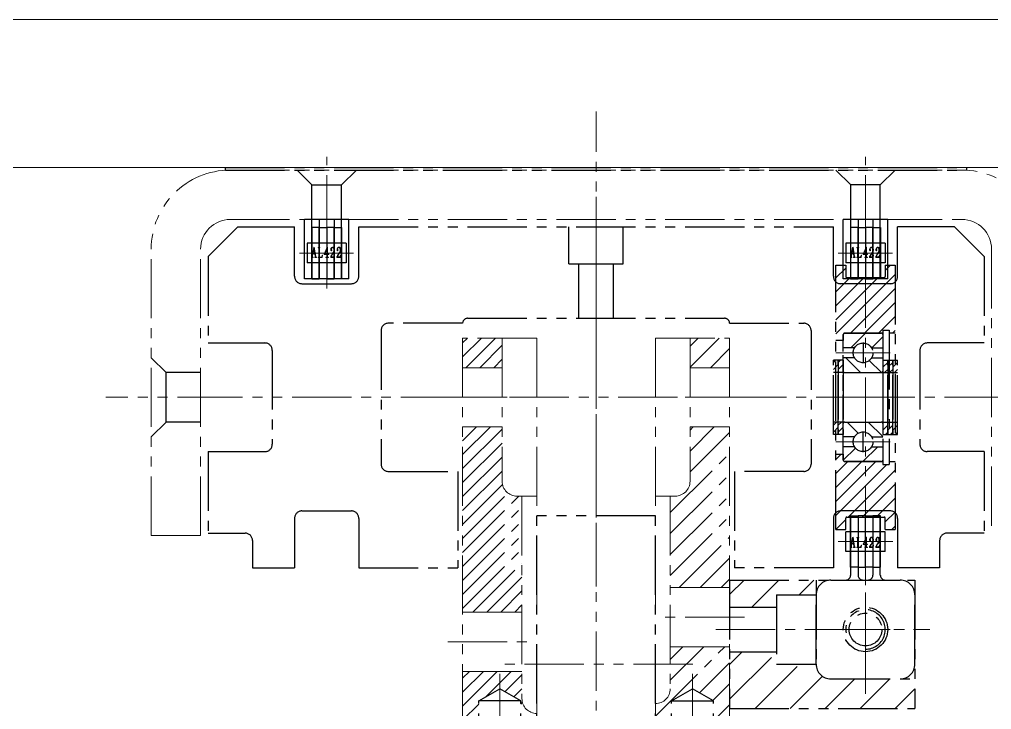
# Model space of a CAD drawing. Header units: millimetres. Extents: x -67280 to 67280, y -47520 to 47520.
# Drawn here: x 54277.3 to 54473.9, y -10693.2 to -10553.5 of the extents above; entities that cross this region are included whole.
import ezdxf

# ---------------------------------------------------------------- set-up
doc = ezdxf.new("R2010")
doc.units = ezdxf.units.MM
doc.linetypes.add('AD_LTYPE0 0.18 mm_1_1_1_1_1_1_1_1_1_1_1_1_1_1_1_1', pattern=[16, 13, -1, 1, -1])
doc.linetypes.add('双点画线', pattern=[22, 12, -2, 2, -2, 2, -2])
for name, color, linetype, lineweight in [('7', 30, '双点画线', 18), ('ACADCAXA细实线层', 3, 'Continuous', 18), ('ACAD中心线层', 1, 'AD_LTYPE0 0.18 mm_1_1_1_1_1_1_1_1_1_1_1_1_1_1_1_1', 25), ('尺寸线层', 4, 'Continuous', 18)]:
    doc.layers.add(name, color=color, linetype=linetype, lineweight=lineweight)

# ---------------------------------------------------------------- blocks, each defined once
blk = doc.blocks.new('*X1729')
at = {"layer": '7'}
for p, q in [((0, -84.82), (0, 11.39)), ((-54.5, -13.5), (-54.5, 2.17)), ((54.5, -13.5), (54.5, 2.17)), ((-74, -0.5), (74, -0.5)), ((-54.5, -24.5), (-54.5, -7.5)), ((0, -5.93), (0, -171.19)), ((54.5, -24.5), (54.5, -7.5)), ((0, -33.5), (0, -8.32)), ((-74, -10.5), (74, -10.5)), ((0, -14.5), (0, -84)), ((-90, -74.5), (-90, -16.5)), ((-80, -74.5), (-80, -16.5)), ((-49.07, -17.3), (-60.02, -17.3)), ((-49.61, -17.3), (-59.61, -17.3)), ((-57.44, -18), (-57.13, -16.14)), ((-57.28, -17.44), (-57.35, -17.89)), ((-56.92, -17.44), (-57.28, -17.44)), ((-57.09, -16.35), (-57.26, -17.36)), ((-57.26, -17.36), (-56.92, -17.36)), ((-57.13, -16.14), (-57, -16.08)), ((-57.08, -16.35), (-57.09, -16.35)), ((-56.92, -17.36), (-57.08, -16.35)), ((-57, -16.08), (-56.7, -18)), ((-56.83, -17.97), (-56.92, -17.44)), ((-56.24, -16.21), (-56.24, -16.14)), ((-56.24, -16.14), (-55.86, -16.14)), ((-56.19, -16.21), (-56.24, -16.21)), ((-56.17, -16.21), (-56.19, -16.21)), ((-56.15, -16.22), (-56.17, -16.21)), ((-56.13, -16.24), (-56.15, -16.22)), ((-56.12, -16.26), (-56.13, -16.24)), ((-56.11, -16.29), (-56.12, -16.26)), ((-56.11, -16.31), (-56.11, -16.29)), ((-56.11, -18.04), (-56.11, -16.31)), ((-55.96, -16.24), (-55.98, -16.26)), ((-55.98, -16.26), (-55.98, -16.29)), ((-55.98, -16.29), (-55.98, -16.31)), ((-55.98, -16.31), (-55.98, -18.04)), ((-55.95, -16.22), (-55.96, -16.24)), ((-55.93, -16.21), (-55.95, -16.22)), ((-55.91, -16.21), (-55.93, -16.21)), ((-55.86, -16.21), (-55.91, -16.21)), ((-55.86, -16.14), (-55.86, -16.21)), ((-54.98, -17.52), (-54.39, -16.12)), ((-54.98, -17.58), (-54.98, -17.52)), ((-54.44, -17.58), (-54.98, -17.58)), ((-54.44, -16.42), (-54.9, -17.51)), ((-54.9, -17.51), (-54.44, -17.51)), ((-54.44, -17.51), (-54.44, -16.42)), ((-54.44, -16.42), (-54.44, -16.42)), ((-54.44, -17.98), (-54.44, -17.58)), ((-54.39, -16.12), (-54.31, -16.12)), ((-54.31, -16.12), (-54.31, -17.51)), ((-54.31, -17.51), (-54.09, -17.51)), ((-54.09, -17.58), (-54.31, -17.58)), ((-54.31, -17.58), (-54.31, -17.98)), ((-54.09, -17.51), (-54.09, -17.58)), ((-53.66, -16.51), (-53.63, -16.38)), ((-53.66, -16.64), (-53.66, -16.51)), ((-53.66, -16.68), (-53.66, -16.64)), ((-53.65, -16.73), (-53.66, -16.68)), ((-53.63, -16.78), (-53.65, -16.73)), ((-53.63, -16.38), (-53.54, -16.25)), ((-53.61, -16.81), (-53.63, -16.78)), ((-53.58, -16.82), (-53.61, -16.81)), ((-53.56, -16.82), (-53.58, -16.82)), ((-53.54, -16.82), (-53.56, -16.82)), ((-53.55, -17.77), (-53.46, -17.62)), ((-53.54, -16.25), (-53.43, -16.15)), ((-53.52, -16.34), (-53.54, -16.41)), ((-53.54, -16.41), (-53.54, -16.47)), ((-53.54, -16.47), (-53.54, -16.51)), ((-53.54, -16.51), (-53.53, -16.55)), ((-53.52, -16.81), (-53.54, -16.82)), ((-53.53, -16.55), (-53.51, -16.6)), ((-53.47, -16.27), (-53.52, -16.34)), ((-53.5, -16.79), (-53.52, -16.81)), ((-53.51, -16.6), (-53.49, -16.64)), ((-53.49, -16.76), (-53.5, -16.79)), ((-53.49, -16.64), (-53.48, -16.67)), ((-53.48, -16.73), (-53.49, -16.76)), ((-53.48, -16.67), (-53.48, -16.69)), ((-53.48, -16.69), (-53.48, -16.73)), ((-53.41, -16.21), (-53.47, -16.27)), ((-53.46, -17.62), (-53.38, -17.49)), ((-53.32, -17.54), (-53.45, -17.74)), ((-53.43, -16.15), (-53.35, -16.12)), ((-53.35, -16.19), (-53.41, -16.21)), ((-53.38, -17.49), (-53.3, -17.37)), ((-53.35, -16.12), (-53.28, -16.12)), ((-53.3, -16.19), (-53.35, -16.19)), ((-53.2, -17.36), (-53.32, -17.54)), ((-53.24, -16.19), (-53.3, -16.19)), ((-53.3, -17.37), (-53.24, -17.27)), ((-53.28, -16.12), (-53.18, -16.12)), ((-53.18, -16.22), (-53.24, -16.19)), ((-53.24, -17.27), (-53.17, -17.15)), ((-53.09, -17.19), (-53.2, -17.36)), ((-53.18, -16.12), (-53.09, -16.15)), ((-53.11, -16.3), (-53.18, -16.22)), ((-53.17, -17.15), (-53.11, -16.98)), ((-53.06, -16.42), (-53.11, -16.3)), ((-53.11, -16.98), (-53.06, -16.83)), ((-53.09, -16.15), (-52.99, -16.26)), ((-53.04, -17.13), (-53.09, -17.19)), ((-53.05, -16.53), (-53.06, -16.42)), ((-53.06, -16.83), (-53.05, -16.72)), ((-53.05, -16.64), (-53.05, -16.53)), ((-53.05, -16.72), (-53.05, -16.64)), ((-52.99, -17.04), (-53.04, -17.13)), ((-52.99, -16.26), (-52.92, -16.4)), ((-52.95, -16.91), (-52.99, -17.04)), ((-52.91, -16.79), (-52.95, -16.91)), ((-52.94, -17.77), (-52.93, -17.69)), ((-52.93, -17.69), (-52.89, -17.69)), ((-52.89, -17.69), (-52.93, -18.21)), ((-52.92, -16.4), (-52.9, -16.52)), ((-52.9, -16.7), (-52.91, -16.79)), ((-52.9, -16.52), (-52.9, -16.62)), ((-52.9, -16.62), (-52.9, -16.7)), ((-52.4, -16.51), (-52.37, -16.38)), ((-52.4, -16.64), (-52.4, -16.51)), ((-52.4, -16.68), (-52.4, -16.64)), ((-52.39, -16.73), (-52.4, -16.68)), ((-52.37, -16.78), (-52.39, -16.73)), ((-52.37, -16.38), (-52.28, -16.25)), ((-52.35, -16.81), (-52.37, -16.78)), ((-52.32, -16.82), (-52.35, -16.81)), ((-52.3, -16.82), (-52.32, -16.82)), ((-52.28, -16.82), (-52.3, -16.82)), ((-52.29, -17.77), (-52.2, -17.62)), ((-52.28, -16.25), (-52.17, -16.15)), ((-52.26, -16.34), (-52.28, -16.41)), ((-52.28, -16.41), (-52.28, -16.47)), ((-52.28, -16.47), (-52.28, -16.51)), ((-52.28, -16.51), (-52.27, -16.55)), ((-52.26, -16.81), (-52.28, -16.82)), ((-52.27, -16.55), (-52.25, -16.6)), ((-52.21, -16.27), (-52.26, -16.34)), ((-52.24, -16.79), (-52.26, -16.81)), ((-52.25, -16.6), (-52.23, -16.64)), ((-52.23, -16.76), (-52.24, -16.79)), ((-52.23, -16.64), (-52.22, -16.67)), ((-52.22, -16.73), (-52.23, -16.76)), ((-52.22, -16.67), (-52.22, -16.69)), ((-52.22, -16.69), (-52.22, -16.73)), ((-52.15, -16.21), (-52.21, -16.27)), ((-52.2, -17.62), (-52.12, -17.49)), ((-52.06, -17.54), (-52.19, -17.74)), ((-52.17, -16.15), (-52.09, -16.12)), ((-52.09, -16.19), (-52.15, -16.21)), ((-52.12, -17.49), (-52.05, -17.37)), ((-52.09, -16.12), (-52.02, -16.12)), ((-52.05, -16.19), (-52.09, -16.19)), ((-51.94, -17.36), (-52.06, -17.54)), ((-51.98, -16.19), (-52.05, -16.19)), ((-52.05, -17.37), (-51.98, -17.27)), ((-52.02, -16.12), (-51.92, -16.12)), ((-51.92, -16.22), (-51.98, -16.19)), ((-51.98, -17.27), (-51.91, -17.15)), ((-51.83, -17.19), (-51.94, -17.36)), ((-51.92, -16.12), (-51.83, -16.15)), ((-51.85, -16.3), (-51.92, -16.22)), ((-51.91, -17.15), (-51.85, -16.98)), ((-51.8, -16.42), (-51.85, -16.3)), ((-51.85, -16.98), (-51.8, -16.83)), ((-51.83, -16.15), (-51.73, -16.26)), ((-51.78, -17.13), (-51.83, -17.19)), ((-51.79, -16.53), (-51.8, -16.42)), ((-51.8, -16.83), (-51.79, -16.72)), ((-51.79, -16.64), (-51.79, -16.53)), ((-51.79, -16.72), (-51.79, -16.64)), ((-51.73, -17.04), (-51.78, -17.13)), ((-51.73, -16.26), (-51.67, -16.4)), ((-51.69, -16.91), (-51.73, -17.04)), ((-51.65, -16.79), (-51.69, -16.91)), ((-51.68, -17.77), (-51.67, -17.69)), ((-51.67, -16.4), (-51.64, -16.52)), ((-51.67, -17.69), (-51.63, -17.69)), ((-51.63, -17.69), (-51.67, -18.21)), ((-51.64, -16.7), (-51.65, -16.79)), ((-51.64, -16.52), (-51.64, -16.62)), ((-51.64, -16.62), (-51.64, -16.7)), ((59.93, -17.3), (48.98, -17.3)), ((59.39, -17.3), (49.39, -17.3)), ((51.56, -18), (51.87, -16.14)), ((51.72, -17.44), (51.65, -17.89)), ((52.08, -17.44), (51.72, -17.44)), ((51.91, -16.35), (51.74, -17.36)), ((51.74, -17.36), (52.08, -17.36)), ((51.87, -16.14), (52, -16.08)), ((51.92, -16.35), (51.91, -16.35)), ((52.08, -17.36), (51.92, -16.35)), ((52, -16.08), (52.3, -18)), ((52.17, -17.97), (52.08, -17.44)), ((52.76, -16.21), (52.76, -16.14)), ((52.76, -16.14), (53.14, -16.14)), ((52.81, -16.21), (52.76, -16.21)), ((52.83, -16.21), (52.81, -16.21)), ((52.85, -16.22), (52.83, -16.21)), ((52.87, -16.24), (52.85, -16.22)), ((52.88, -16.26), (52.87, -16.24)), ((52.89, -16.29), (52.88, -16.26)), ((52.89, -16.31), (52.89, -16.29)), ((52.89, -18.04), (52.89, -16.31)), ((53.04, -16.24), (53.02, -16.26)), ((53.02, -16.26), (53.02, -16.29)), ((53.02, -16.29), (53.02, -16.31)), ((53.02, -16.31), (53.02, -18.04)), ((53.05, -16.22), (53.04, -16.24)), ((53.07, -16.21), (53.05, -16.22)), ((53.09, -16.21), (53.07, -16.21)), ((53.14, -16.21), (53.09, -16.21)), ((53.14, -16.14), (53.14, -16.21)), ((54.02, -17.52), (54.61, -16.12)), ((54.02, -17.58), (54.02, -17.52)), ((54.56, -17.58), (54.02, -17.58)), ((54.56, -16.42), (54.1, -17.51)), ((54.1, -17.51), (54.56, -17.51)), ((54.5, -76.46), (54.5, -16.42)), ((54.56, -17.51), (54.56, -16.42)), ((54.56, -16.42), (54.56, -16.42)), ((54.56, -17.98), (54.56, -17.58)), ((54.61, -16.12), (54.69, -16.12)), ((54.69, -16.12), (54.69, -17.51)), ((54.69, -17.51), (54.91, -17.51)), ((54.91, -17.58), (54.69, -17.58)), ((54.69, -17.58), (54.69, -17.98)), ((54.91, -17.51), (54.91, -17.58)), ((55.34, -16.51), (55.37, -16.38)), ((55.34, -16.64), (55.34, -16.51)), ((55.34, -16.68), (55.34, -16.64)), ((55.35, -16.73), (55.34, -16.68)), ((55.37, -16.78), (55.35, -16.73)), ((55.37, -16.38), (55.46, -16.25)), ((55.39, -16.81), (55.37, -16.78)), ((55.42, -16.82), (55.39, -16.81)), ((55.44, -16.82), (55.42, -16.82)), ((55.46, -16.82), (55.44, -16.82)), ((55.45, -17.77), (55.54, -17.62)), ((55.46, -16.25), (55.57, -16.15)), ((55.48, -16.34), (55.46, -16.41)), ((55.46, -16.41), (55.46, -16.47)), ((55.46, -16.47), (55.46, -16.51)), ((55.46, -16.51), (55.47, -16.55)), ((55.48, -16.81), (55.46, -16.82)), ((55.47, -16.55), (55.49, -16.6)), ((55.53, -16.27), (55.48, -16.34)), ((55.5, -16.79), (55.48, -16.81)), ((55.49, -16.6), (55.51, -16.64)), ((55.51, -16.76), (55.5, -16.79)), ((55.51, -16.64), (55.52, -16.67)), ((55.52, -16.73), (55.51, -16.76)), ((55.52, -16.67), (55.52, -16.69)), ((55.52, -16.69), (55.52, -16.73)), ((55.59, -16.21), (55.53, -16.27)), ((55.54, -17.62), (55.62, -17.49)), ((55.68, -17.54), (55.55, -17.74)), ((55.57, -16.15), (55.65, -16.12)), ((55.65, -16.19), (55.59, -16.21)), ((55.62, -17.49), (55.7, -17.37)), ((55.65, -16.12), (55.72, -16.12)), ((55.7, -16.19), (55.65, -16.19)), ((55.8, -17.36), (55.68, -17.54)), ((55.76, -16.19), (55.7, -16.19)), ((55.7, -17.37), (55.76, -17.27)), ((55.72, -16.12), (55.82, -16.12)), ((55.82, -16.22), (55.76, -16.19)), ((55.76, -17.27), (55.83, -17.15)), ((55.91, -17.19), (55.8, -17.36)), ((55.82, -16.12), (55.91, -16.15)), ((55.89, -16.3), (55.82, -16.22)), ((55.83, -17.15), (55.89, -16.98)), ((55.94, -16.42), (55.89, -16.3)), ((55.89, -16.98), (55.94, -16.83)), ((55.91, -16.15), (56.01, -16.26)), ((55.96, -17.13), (55.91, -17.19)), ((55.95, -16.53), (55.94, -16.42)), ((55.94, -16.83), (55.95, -16.72)), ((55.95, -16.64), (55.95, -16.53)), ((55.95, -16.72), (55.95, -16.64)), ((56.01, -17.04), (55.96, -17.13)), ((56.01, -16.26), (56.08, -16.4)), ((56.05, -16.91), (56.01, -17.04)), ((56.09, -16.79), (56.05, -16.91)), ((56.06, -17.77), (56.07, -17.69)), ((56.07, -17.69), (56.11, -17.69)), ((56.11, -17.69), (56.07, -18.21)), ((56.08, -16.4), (56.1, -16.52)), ((56.1, -16.7), (56.09, -16.79)), ((56.1, -16.52), (56.1, -16.62)), ((56.1, -16.62), (56.1, -16.7)), ((56.6, -16.51), (56.63, -16.38)), ((56.6, -16.64), (56.6, -16.51)), ((56.6, -16.68), (56.6, -16.64)), ((56.61, -16.73), (56.6, -16.68)), ((56.63, -16.78), (56.61, -16.73)), ((56.63, -16.38), (56.72, -16.25)), ((56.65, -16.81), (56.63, -16.78)), ((56.68, -16.82), (56.65, -16.81)), ((56.7, -16.82), (56.68, -16.82)), ((56.72, -16.82), (56.7, -16.82)), ((56.71, -17.77), (56.8, -17.62)), ((56.72, -16.25), (56.83, -16.15)), ((56.74, -16.34), (56.72, -16.41)), ((56.72, -16.41), (56.72, -16.47)), ((56.72, -16.47), (56.72, -16.51)), ((56.72, -16.51), (56.73, -16.55)), ((56.74, -16.81), (56.72, -16.82)), ((56.73, -16.55), (56.75, -16.6)), ((56.79, -16.27), (56.74, -16.34)), ((56.76, -16.79), (56.74, -16.81)), ((56.75, -16.6), (56.77, -16.64)), ((56.77, -16.76), (56.76, -16.79)), ((56.77, -16.64), (56.78, -16.67)), ((56.78, -16.73), (56.77, -16.76)), ((56.78, -16.67), (56.78, -16.69)), ((56.78, -16.69), (56.78, -16.73)), ((56.85, -16.21), (56.79, -16.27)), ((56.8, -17.62), (56.88, -17.49)), ((56.94, -17.54), (56.81, -17.74)), ((56.83, -16.15), (56.91, -16.12)), ((56.91, -16.19), (56.85, -16.21)), ((56.88, -17.49), (56.95, -17.37)), ((56.91, -16.12), (56.98, -16.12)), ((56.95, -16.19), (56.91, -16.19)), ((57.06, -17.36), (56.94, -17.54)), ((57.02, -16.19), (56.95, -16.19)), ((56.95, -17.37), (57.02, -17.27)), ((56.98, -16.12), (57.08, -16.12)), ((57.08, -16.22), (57.02, -16.19)), ((57.02, -17.27), (57.09, -17.15)), ((57.17, -17.19), (57.06, -17.36)), ((57.08, -16.12), (57.17, -16.15)), ((57.15, -16.3), (57.08, -16.22)), ((57.09, -17.15), (57.15, -16.98)), ((57.2, -16.42), (57.15, -16.3)), ((57.15, -16.98), (57.2, -16.83)), ((57.17, -16.15), (57.27, -16.26)), ((57.22, -17.13), (57.17, -17.19)), ((57.21, -16.53), (57.2, -16.42)), ((57.2, -16.83), (57.21, -16.72)), ((57.21, -16.64), (57.21, -16.53)), ((57.21, -16.72), (57.21, -16.64)), ((57.27, -17.04), (57.22, -17.13)), ((57.27, -16.26), (57.33, -16.4)), ((57.31, -16.91), (57.27, -17.04)), ((57.35, -16.79), (57.31, -16.91)), ((57.32, -17.77), (57.33, -17.69)), ((57.33, -16.4), (57.36, -16.52)), ((57.33, -17.69), (57.37, -17.69)), ((57.37, -17.69), (57.33, -18.21)), ((57.36, -16.7), (57.35, -16.79)), ((57.36, -16.52), (57.36, -16.62)), ((57.36, -16.62), (57.36, -16.7)), ((80, -16.5), (80, -74.5)), ((-57.55, -18.21), (-57.55, -18.14)), ((-57.55, -18.14), (-57.53, -18.14)), ((-57.26, -18.21), (-57.55, -18.21)), ((-57.53, -18.14), (-57.51, -18.14)), ((-57.51, -18.14), (-57.49, -18.13)), ((-57.49, -18.13), (-57.47, -18.11)), ((-57.47, -18.11), (-57.45, -18.07)), ((-57.45, -18.07), (-57.44, -18.04)), ((-57.44, -18.04), (-57.44, -18)), ((-57.35, -17.89), (-57.36, -17.95)), ((-57.36, -17.95), (-57.36, -18.01)), ((-57.36, -18.01), (-57.35, -18.07)), ((-57.35, -18.07), (-57.33, -18.12)), ((-57.33, -18.12), (-57.31, -18.14)), ((-57.31, -18.14), (-57.28, -18.14)), ((-57.28, -18.14), (-57.26, -18.14)), ((-57.26, -18.14), (-57.26, -18.21)), ((-56.92, -18.21), (-56.92, -18.14)), ((-56.92, -18.14), (-56.89, -18.14)), ((-56.57, -18.21), (-56.92, -18.21)), ((-56.89, -18.14), (-56.87, -18.14)), ((-56.87, -18.14), (-56.85, -18.13)), ((-56.85, -18.13), (-56.83, -18.09)), ((-56.83, -18.01), (-56.83, -17.97)), ((-56.82, -18.05), (-56.83, -18.01)), ((-56.83, -18.09), (-56.82, -18.05)), ((-56.7, -18), (-56.69, -18.04)), ((-56.69, -18.04), (-56.68, -18.08)), ((-56.68, -18.08), (-56.65, -18.11)), ((-56.65, -18.11), (-56.63, -18.13)), ((-56.63, -18.13), (-56.61, -18.14)), ((-56.61, -18.14), (-56.6, -18.14)), ((-56.6, -18.14), (-56.57, -18.14)), ((-56.57, -18.14), (-56.57, -18.21)), ((-56.24, -18.21), (-56.24, -18.14)), ((-56.24, -18.14), (-56.19, -18.14)), ((-55.41, -18.21), (-56.24, -18.21)), ((-56.19, -18.14), (-56.17, -18.14)), ((-56.17, -18.14), (-56.15, -18.13)), ((-56.15, -18.13), (-56.13, -18.11)), ((-56.13, -18.11), (-56.12, -18.09)), ((-56.12, -18.09), (-56.11, -18.06)), ((-56.11, -18.06), (-56.11, -18.04)), ((-55.98, -18.04), (-55.98, -18.06)), ((-55.98, -18.06), (-55.98, -18.09)), ((-55.98, -18.09), (-55.96, -18.11)), ((-55.96, -18.11), (-55.95, -18.13)), ((-55.95, -18.13), (-55.93, -18.14)), ((-55.93, -18.14), (-55.91, -18.14)), ((-55.91, -18.14), (-55.69, -18.14)), ((-55.69, -18.14), (-55.64, -18.14)), ((-55.64, -18.14), (-55.58, -18.11)), ((-55.58, -18.11), (-55.5, -18.03)), ((-55.5, -18.03), (-55.44, -17.93)), ((-55.44, -17.93), (-55.4, -17.82)), ((-55.34, -17.74), (-55.41, -18.21)), ((-55.4, -17.82), (-55.38, -17.71)), ((-55.38, -17.71), (-55.34, -17.74)), ((-54.64, -18.21), (-54.64, -18.14)), ((-54.64, -18.14), (-54.56, -18.14)), ((-54.11, -18.21), (-54.64, -18.21)), ((-54.56, -18.14), (-54.52, -18.14)), ((-54.52, -18.14), (-54.49, -18.13)), ((-54.49, -18.13), (-54.46, -18.1)), ((-54.46, -18.1), (-54.44, -18.06)), ((-54.44, -18.02), (-54.44, -17.98)), ((-54.44, -18.06), (-54.44, -18.02)), ((-54.31, -17.98), (-54.31, -18.02)), ((-54.31, -18.02), (-54.3, -18.06)), ((-54.3, -18.06), (-54.27, -18.1)), ((-54.27, -18.1), (-54.24, -18.13)), ((-54.24, -18.13), (-54.21, -18.14)), ((-54.21, -18.14), (-54.18, -18.14)), ((-54.18, -18.14), (-54.11, -18.14)), ((-54.11, -18.14), (-54.11, -18.21)), ((-53.68, -18.05), (-53.66, -18)), ((-53.68, -18.21), (-53.68, -18.05)), ((-52.93, -18.21), (-53.68, -18.21)), ((-53.66, -18), (-53.63, -17.91)), ((-53.63, -17.91), (-53.55, -17.77)), ((-53.58, -17.99), (-53.6, -18.03)), ((-53.6, -18.03), (-53.12, -18.03)), ((-53.54, -17.91), (-53.58, -17.99)), ((-53.45, -17.74), (-53.54, -17.91)), ((-53.12, -18.03), (-53.08, -18.03)), ((-53.08, -18.03), (-53.04, -18.01)), ((-53.04, -18.01), (-53, -17.94)), ((-53, -17.94), (-52.96, -17.86)), ((-52.96, -17.86), (-52.94, -17.77)), ((-52.43, -18.05), (-52.4, -18)), ((-52.43, -18.21), (-52.43, -18.05)), ((-51.67, -18.21), (-52.43, -18.21)), ((-52.4, -18), (-52.37, -17.91)), ((-52.37, -17.91), (-52.29, -17.77)), ((-52.32, -17.99), (-52.34, -18.03)), ((-52.34, -18.03), (-51.86, -18.03)), ((-52.28, -17.91), (-52.32, -17.99)), ((-52.19, -17.74), (-52.28, -17.91)), ((-51.86, -18.03), (-51.82, -18.03)), ((-51.82, -18.03), (-51.78, -18.01)), ((-51.78, -18.01), (-51.74, -17.94)), ((-51.74, -17.94), (-51.7, -17.86)), ((-51.7, -17.86), (-51.68, -17.77)), ((51.45, -18.21), (51.45, -18.14)), ((51.45, -18.14), (51.47, -18.14)), ((51.74, -18.21), (51.45, -18.21)), ((51.47, -18.14), (51.49, -18.14)), ((51.49, -18.14), (51.51, -18.13)), ((51.51, -18.13), (51.53, -18.11)), ((51.53, -18.11), (51.55, -18.07)), ((51.55, -18.07), (51.56, -18.04)), ((51.56, -18.04), (51.56, -18)), ((51.65, -17.89), (51.64, -17.95)), ((51.64, -17.95), (51.64, -18.01)), ((51.64, -18.01), (51.65, -18.07)), ((51.65, -18.07), (51.67, -18.12)), ((51.67, -18.12), (51.69, -18.14)), ((51.69, -18.14), (51.72, -18.14)), ((51.72, -18.14), (51.74, -18.14)), ((51.74, -18.14), (51.74, -18.21)), ((52.08, -18.21), (52.08, -18.14)), ((52.08, -18.14), (52.11, -18.14)), ((52.43, -18.21), (52.08, -18.21)), ((52.11, -18.14), (52.13, -18.14)), ((52.13, -18.14), (52.15, -18.13)), ((52.15, -18.13), (52.17, -18.09)), ((52.17, -18.01), (52.17, -17.97)), ((52.18, -18.05), (52.17, -18.01)), ((52.17, -18.09), (52.18, -18.05)), ((52.3, -18), (52.31, -18.04)), ((52.31, -18.04), (52.32, -18.08)), ((52.32, -18.08), (52.35, -18.11)), ((52.35, -18.11), (52.37, -18.13)), ((52.37, -18.13), (52.39, -18.14)), ((52.39, -18.14), (52.4, -18.14)), ((52.4, -18.14), (52.43, -18.14)), ((52.43, -18.14), (52.43, -18.21)), ((52.76, -18.21), (52.76, -18.14)), ((52.76, -18.14), (52.81, -18.14)), ((53.59, -18.21), (52.76, -18.21)), ((52.81, -18.14), (52.83, -18.14)), ((52.83, -18.14), (52.85, -18.13)), ((52.85, -18.13), (52.87, -18.11)), ((52.87, -18.11), (52.88, -18.09)), ((52.88, -18.09), (52.89, -18.06)), ((52.89, -18.06), (52.89, -18.04)), ((53.02, -18.04), (53.02, -18.06)), ((53.02, -18.06), (53.02, -18.09)), ((53.02, -18.09), (53.04, -18.11)), ((53.04, -18.11), (53.05, -18.13)), ((53.05, -18.13), (53.07, -18.14)), ((53.07, -18.14), (53.09, -18.14)), ((53.09, -18.14), (53.31, -18.14)), ((53.31, -18.14), (53.36, -18.14)), ((53.36, -18.14), (53.42, -18.11)), ((53.42, -18.11), (53.5, -18.03)), ((53.5, -18.03), (53.56, -17.93)), ((53.56, -17.93), (53.6, -17.82)), ((53.66, -17.74), (53.59, -18.21)), ((53.6, -17.82), (53.62, -17.71)), ((53.62, -17.71), (53.66, -17.74)), ((54.36, -18.21), (54.36, -18.14)), ((54.36, -18.14), (54.44, -18.14)), ((54.89, -18.21), (54.36, -18.21)), ((54.44, -18.14), (54.48, -18.14)), ((54.48, -18.14), (54.51, -18.13)), ((54.51, -18.13), (54.54, -18.1)), ((54.54, -18.1), (54.56, -18.06)), ((54.56, -18.02), (54.56, -17.98)), ((54.56, -18.06), (54.56, -18.02)), ((54.69, -17.98), (54.69, -18.02)), ((54.69, -18.02), (54.7, -18.06)), ((54.7, -18.06), (54.73, -18.1)), ((54.73, -18.1), (54.76, -18.13)), ((54.76, -18.13), (54.79, -18.14)), ((54.79, -18.14), (54.82, -18.14)), ((54.82, -18.14), (54.89, -18.14)), ((54.89, -18.14), (54.89, -18.21)), ((55.32, -18.05), (55.34, -18)), ((55.32, -18.21), (55.32, -18.05)), ((56.07, -18.21), (55.32, -18.21)), ((55.34, -18), (55.37, -17.91)), ((55.37, -17.91), (55.45, -17.77)), ((55.42, -17.99), (55.4, -18.03)), ((55.4, -18.03), (55.88, -18.03)), ((55.46, -17.91), (55.42, -17.99)), ((55.55, -17.74), (55.46, -17.91)), ((55.88, -18.03), (55.92, -18.03)), ((55.92, -18.03), (55.96, -18.01)), ((55.96, -18.01), (56, -17.94)), ((56, -17.94), (56.04, -17.86)), ((56.04, -17.86), (56.06, -17.77)), ((56.57, -18.05), (56.6, -18)), ((56.57, -18.21), (56.57, -18.05)), ((57.33, -18.21), (56.57, -18.21)), ((56.6, -18), (56.63, -17.91)), ((56.63, -17.91), (56.71, -17.77)), ((56.68, -17.99), (56.66, -18.03)), ((56.66, -18.03), (57.14, -18.03)), ((56.72, -17.91), (56.68, -17.99)), ((56.81, -17.74), (56.72, -17.91)), ((57.14, -18.03), (57.18, -18.03)), ((57.18, -18.03), (57.22, -18.01)), ((57.22, -18.01), (57.26, -17.94)), ((57.26, -17.94), (57.3, -17.86)), ((57.3, -17.86), (57.32, -17.77)), ((48.5, -22.34), (50.5, -20.34)), ((58.5, -20.83), (59.58, -19.75)), ((48.5, -28), (54.25, -22.25)), ((48.5, -25.17), (51.42, -22.25)), ((54.5, -27.66), (60.5, -21.66)), ((54.5, -24.83), (57.08, -22.25)), ((48.5, -30.83), (54.5, -24.83)), ((54.5, -30.49), (60.5, -24.49)), ((54.5, -33.31), (60.5, -27.31)), ((48.5, -33.66), (54.5, -27.66)), ((51.49, -33.5), (54.5, -30.49)), ((57.14, -33.5), (60.5, -30.14)), ((54.31, -33.5), (54.5, -33.31)), ((59.97, -33.5), (60.5, -32.97)), ((-27, -34.5), (-27, -130.5)), ((-12, -34.5), (-27, -34.5)), ((-27, -38.31), (-23.19, -34.5)), ((-27, -35.49), (-26.01, -34.5)), ((-26.36, -40.5), (-20.36, -34.5)), ((-19, -34.5), (-19, -63.5)), ((-12, -34.5), (-12, -130.5)), ((12, -34.5), (12, -130.5)), ((12, -34.5), (27, -34.5)), ((19, -34.5), (19, -63.5)), ((19, -40.4), (24.9, -34.5)), ((19, -36.15), (20.65, -34.5)), ((27, -34.5), (27, -130.5)), ((49.99, -35), (50, -34.99)), ((50, -33.77), (50.27, -33.5)), ((51.51, -36.5), (54.51, -33.5)), ((55.76, -36.5), (58, -34.26)), ((-23.53, -40.5), (-19, -35.97)), ((23.14, -40.5), (27, -36.64)), ((-20.7, -40.5), (-19, -38.8)), ((48, -39.43), (48.43, -39)), ((48.5, -37.5), (59.5, -37.5)), ((49, -39.43), (49.43, -39)), ((53.49, -41.5), (50.49, -38.5)), ((57.73, -41.5), (55.27, -39.04)), ((58, -39.01), (58.01, -39)), ((59, -39.01), (59.01, -39)), ((60, -39.01), (60.01, -39)), ((-27, -40.5), (-19, -40.5)), ((27, -40.5), (19, -40.5)), ((48, -40.84), (49, -39.84)), ((48.76, -41.5), (49, -41.26)), ((49, -40.84), (50, -39.84)), ((49.76, -41.5), (50, -41.26)), ((58, -40.43), (59, -39.43)), ((58.34, -41.5), (59, -40.84)), ((59, -40.43), (60, -39.43)), ((59.34, -41.5), (60, -40.84)), ((60, -40.43), (61, -39.43)), ((60.34, -41.5), (61, -40.84)), ((-72.7, -46.5), (-99.18, -46.5)), ((-83.5, -46.5), (81.5, -46.5)), ((-30, -46.5), (-16, -46.5)), ((30, -46.5), (16, -46.5)), ((50.17, -46.5), (46.48, -46.5)), ((59.5, -46.5), (47, -46.5)), ((51.17, -46.5), (47.48, -46.5)), ((48.5, -46.5), (59.5, -46.5)), ((56.83, -46.5), (60.52, -46.5)), ((57.83, -46.5), (61.52, -46.5)), ((58.83, -46.5), (62.52, -46.5)), ((72.7, -46.5), (99.18, -46.5)), ((-27, -52.5), (-19, -52.5)), ((-27, -58.11), (-21.39, -52.5)), ((-27, -55.28), (-24.22, -52.5)), ((-27, -60.94), (-19, -52.94)), ((27, -52.5), (19, -52.5)), ((19, -57.37), (23.87, -52.5)), ((19, -53.12), (19.62, -52.5)), ((48, -52.16), (48.66, -51.5)), ((48, -53.57), (49, -52.57)), ((49, -52.16), (49.66, -51.5)), ((49, -53.57), (50, -52.57)), ((53.02, -53.76), (50.76, -51.5)), ((58, -54.46), (55.04, -51.5)), ((58, -51.74), (58.24, -51.5)), ((58, -53.16), (59, -52.16)), ((59, -51.74), (59.24, -51.5)), ((59, -53.16), (60, -52.16)), ((60, -51.74), (60.24, -51.5)), ((60, -53.16), (61, -52.16)), ((19, -61.61), (27, -53.61)), ((48.99, -54), (49, -53.99)), ((49.99, -54), (50, -53.99)), ((58.57, -54), (59, -53.57)), ((59.57, -54), (60, -53.57)), ((60.57, -54), (61, -53.57)), ((-27, -63.77), (-19, -55.77)), ((48.5, -55.5), (59.5, -55.5)), ((50, -59.23), (52.46, -56.77)), ((53.97, -59.5), (56.97, -56.5)), ((-27, -66.6), (-19, -58.6)), ((15, -69.85), (27, -57.85)), ((48.5, -59.11), (49.61, -58)), ((48.5, -61.94), (50.94, -59.5)), ((48.5, -64.77), (53.77, -59.5)), ((54.5, -61.6), (56.6, -59.5)), ((54.5, -64.43), (58.83, -60.1)), ((59.3, -59.63), (59.43, -59.5)), ((-27, -69.43), (-19, -61.43)), ((15, -74.1), (27, -62.1)), ((48.5, -67.6), (54.5, -61.6)), ((54.5, -67.26), (60.5, -61.26)), ((-27, -72.25), (-18.92, -64.18)), ((48.5, -70.43), (54.5, -64.43)), ((54.5, -70.08), (60.5, -64.08)), ((-27, -75.08), (-17.81, -65.89)), ((-27, -77.91), (-15.59, -66.5)), ((-15, -66.5), (-16, -66.5)), ((-15, -66.5), (-15, -107.5)), ((-15, -66.5), (-12, -66.5)), ((15, -66.5), (12, -66.5)), ((15, -78.34), (27, -66.34)), ((15, -66.5), (15, -105.5)), ((15, -66.5), (16, -66.5)), ((-27, -80.74), (-15, -68.74)), ((51.01, -70.75), (54.5, -67.26)), ((54.5, -106.5), (54.5, -67.51)), ((56.66, -70.75), (60.5, -66.91)), ((15, -82.58), (27, -70.58)), ((53.83, -70.75), (54.5, -70.08)), ((58.5, -71.74), (60.5, -69.74)), ((-27, -83.57), (-15, -71.57)), ((48.51, -73.25), (50.5, -71.26)), ((59.82, -73.25), (60.5, -72.57)), ((-90, -74.5), (-80, -74.5)), ((-27, -86.4), (-15, -74.4)), ((16.82, -85), (27, -74.82)), ((59.93, -75.7), (48.98, -75.7)), ((49.07, -75.7), (60.02, -75.7)), ((51.56, -76.71), (51.87, -74.85)), ((51.65, -76.6), (51.64, -76.66)), ((51.64, -76.66), (51.64, -76.72)), ((51.72, -76.15), (51.65, -76.6)), ((52.08, -76.15), (51.72, -76.15)), ((51.91, -75.06), (51.74, -76.07)), ((51.74, -76.07), (52.08, -76.07)), ((51.87, -74.85), (52, -74.79)), ((51.92, -75.06), (51.91, -75.06)), ((52.08, -76.07), (51.92, -75.06)), ((52, -74.79), (52.3, -76.71)), ((52.17, -76.68), (52.08, -76.15)), ((52.17, -76.72), (52.17, -76.68)), ((52.76, -74.92), (52.76, -74.85)), ((52.76, -74.85), (53.14, -74.85)), ((52.81, -74.92), (52.76, -74.92)), ((52.83, -74.92), (52.81, -74.92)), ((52.85, -74.93), (52.83, -74.92)), ((52.87, -74.95), (52.85, -74.93)), ((52.88, -74.97), (52.87, -74.95)), ((52.89, -75), (52.88, -74.97)), ((52.89, -75.02), (52.89, -75)), ((52.89, -76.75), (52.89, -75.02)), ((53.04, -74.95), (53.02, -74.97)), ((53.02, -74.97), (53.02, -75)), ((53.02, -75), (53.02, -75.02)), ((53.02, -75.02), (53.02, -76.75)), ((53.05, -74.93), (53.04, -74.95)), ((53.07, -74.92), (53.05, -74.93)), ((53.09, -74.92), (53.07, -74.92)), ((53.14, -74.92), (53.09, -74.92)), ((53.14, -74.85), (53.14, -74.92)), ((53.5, -76.74), (53.56, -76.64)), ((53.56, -76.64), (53.6, -76.53)), ((53.66, -76.45), (53.59, -76.92)), ((53.6, -76.53), (53.62, -76.42)), ((53.62, -76.42), (53.66, -76.45)), ((54.02, -76.23), (54.61, -74.83)), ((54.02, -76.29), (54.02, -76.23)), ((54.56, -76.29), (54.02, -76.29)), ((54.56, -75.13), (54.1, -76.22)), ((54.1, -76.22), (54.56, -76.22)), ((54.56, -76.22), (54.56, -75.13)), ((54.56, -75.13), (54.56, -75.13)), ((54.56, -76.69), (54.56, -76.29)), ((54.56, -76.73), (54.56, -76.69)), ((54.61, -74.83), (54.69, -74.83)), ((54.69, -74.83), (54.69, -76.22)), ((54.69, -76.22), (54.91, -76.22)), ((54.91, -76.29), (54.69, -76.29)), ((54.69, -76.29), (54.69, -76.69)), ((54.69, -76.69), (54.69, -76.73)), ((54.91, -76.22), (54.91, -76.29)), ((55.34, -75.22), (55.37, -75.09)), ((55.34, -75.35), (55.34, -75.22)), ((55.34, -75.4), (55.34, -75.35)), ((55.35, -75.44), (55.34, -75.4)), ((55.34, -76.71), (55.37, -76.63)), ((55.37, -75.49), (55.35, -75.44)), ((55.37, -75.09), (55.46, -74.96)), ((55.39, -75.52), (55.37, -75.49)), ((55.37, -76.63), (55.45, -76.48)), ((55.42, -75.53), (55.39, -75.52)), ((55.44, -75.53), (55.42, -75.53)), ((55.46, -76.62), (55.42, -76.7)), ((55.46, -75.53), (55.44, -75.53)), ((55.45, -76.48), (55.54, -76.33)), ((55.46, -74.96), (55.57, -74.86)), ((55.48, -75.05), (55.46, -75.12)), ((55.46, -75.12), (55.46, -75.18)), ((55.46, -75.18), (55.46, -75.22)), ((55.46, -75.22), (55.47, -75.26)), ((55.48, -75.52), (55.46, -75.53)), ((55.55, -76.45), (55.46, -76.62)), ((55.47, -75.26), (55.49, -75.31)), ((55.53, -74.98), (55.48, -75.05)), ((55.5, -75.5), (55.48, -75.52)), ((55.49, -75.31), (55.51, -75.35)), ((55.51, -75.47), (55.5, -75.5)), ((55.51, -75.35), (55.52, -75.38)), ((55.52, -75.44), (55.51, -75.47)), ((55.52, -75.38), (55.52, -75.41)), ((55.52, -75.41), (55.52, -75.44)), ((55.59, -74.92), (55.53, -74.98)), ((55.54, -76.33), (55.62, -76.2)), ((55.68, -76.25), (55.55, -76.45)), ((55.57, -74.86), (55.65, -74.83)), ((55.65, -74.9), (55.59, -74.92)), ((55.62, -76.2), (55.7, -76.09)), ((55.65, -74.83), (55.72, -74.83)), ((55.7, -74.9), (55.65, -74.9)), ((55.8, -76.07), (55.68, -76.25)), ((55.76, -74.9), (55.7, -74.9)), ((55.7, -76.09), (55.76, -75.98)), ((55.72, -74.83), (55.82, -74.83)), ((55.82, -74.93), (55.76, -74.9)), ((55.76, -75.98), (55.83, -75.86)), ((55.91, -75.9), (55.8, -76.07)), ((55.82, -74.83), (55.91, -74.86)), ((55.89, -75.02), (55.82, -74.93)), ((55.83, -75.86), (55.89, -75.69)), ((55.94, -75.13), (55.89, -75.02)), ((55.89, -75.69), (55.94, -75.54)), ((55.91, -74.86), (56.01, -74.97)), ((55.96, -75.84), (55.91, -75.9)), ((55.95, -75.24), (55.94, -75.13)), ((55.94, -75.54), (55.95, -75.43)), ((55.95, -75.35), (55.95, -75.24)), ((55.95, -75.43), (55.95, -75.35)), ((56.01, -75.75), (55.96, -75.84)), ((55.96, -76.72), (56, -76.65)), ((56, -76.65), (56.04, -76.57)), ((56.01, -74.97), (56.08, -75.11)), ((56.05, -75.63), (56.01, -75.75)), ((56.04, -76.57), (56.06, -76.48)), ((56.09, -75.5), (56.05, -75.63)), ((56.06, -76.48), (56.07, -76.4)), ((56.07, -76.4), (56.11, -76.4)), ((56.11, -76.4), (56.07, -76.92)), ((56.08, -75.11), (56.1, -75.23)), ((56.1, -75.41), (56.09, -75.5)), ((56.1, -75.23), (56.1, -75.33)), ((56.1, -75.33), (56.1, -75.41)), ((56.6, -75.22), (56.63, -75.09)), ((56.6, -75.35), (56.6, -75.22)), ((56.6, -75.4), (56.6, -75.35)), ((56.61, -75.44), (56.6, -75.4)), ((56.6, -76.71), (56.63, -76.63)), ((56.63, -75.49), (56.61, -75.44)), ((56.63, -75.09), (56.72, -74.96)), ((56.65, -75.52), (56.63, -75.49)), ((56.63, -76.63), (56.71, -76.48)), ((56.68, -75.53), (56.65, -75.52)), ((56.7, -75.53), (56.68, -75.53)), ((56.72, -76.62), (56.68, -76.7)), ((56.72, -75.53), (56.7, -75.53)), ((56.71, -76.48), (56.8, -76.33)), ((56.72, -74.96), (56.83, -74.86)), ((56.74, -75.05), (56.72, -75.12)), ((56.72, -75.12), (56.72, -75.18)), ((56.72, -75.18), (56.72, -75.22)), ((56.72, -75.22), (56.73, -75.26)), ((56.74, -75.52), (56.72, -75.53)), ((56.81, -76.45), (56.72, -76.62)), ((56.73, -75.26), (56.75, -75.31)), ((56.79, -74.98), (56.74, -75.05)), ((56.76, -75.5), (56.74, -75.52)), ((56.75, -75.31), (56.77, -75.35)), ((56.77, -75.47), (56.76, -75.5)), ((56.77, -75.35), (56.78, -75.38)), ((56.78, -75.44), (56.77, -75.47)), ((56.78, -75.38), (56.78, -75.41)), ((56.78, -75.41), (56.78, -75.44)), ((56.85, -74.92), (56.79, -74.98)), ((56.8, -76.33), (56.88, -76.2)), ((56.94, -76.25), (56.81, -76.45)), ((56.83, -74.86), (56.91, -74.83)), ((56.91, -74.9), (56.85, -74.92)), ((56.88, -76.2), (56.95, -76.09)), ((56.91, -74.83), (56.98, -74.83)), ((56.95, -74.9), (56.91, -74.9)), ((57.06, -76.07), (56.94, -76.25)), ((57.02, -74.9), (56.95, -74.9)), ((56.95, -76.09), (57.02, -75.98)), ((56.98, -74.83), (57.08, -74.83)), ((57.08, -74.93), (57.02, -74.9)), ((57.02, -75.98), (57.09, -75.86)), ((57.17, -75.9), (57.06, -76.07)), ((57.08, -74.83), (57.17, -74.86)), ((57.15, -75.02), (57.08, -74.93)), ((57.09, -75.86), (57.15, -75.69)), ((57.2, -75.13), (57.15, -75.02)), ((57.15, -75.69), (57.2, -75.54)), ((57.17, -74.86), (57.27, -74.97)), ((57.22, -75.84), (57.17, -75.9)), ((57.21, -75.24), (57.2, -75.13)), ((57.2, -75.54), (57.21, -75.43)), ((57.21, -75.35), (57.21, -75.24)), ((57.21, -75.43), (57.21, -75.35)), ((57.27, -75.75), (57.22, -75.84)), ((57.22, -76.72), (57.26, -76.65)), ((57.26, -76.65), (57.3, -76.57)), ((57.27, -74.97), (57.33, -75.11)), ((57.31, -75.63), (57.27, -75.75)), ((57.3, -76.57), (57.32, -76.48)), ((57.35, -75.5), (57.31, -75.63)), ((57.32, -76.48), (57.33, -76.4)), ((57.33, -75.11), (57.36, -75.23)), ((57.33, -76.4), (57.37, -76.4)), ((57.37, -76.4), (57.33, -76.92)), ((57.36, -75.41), (57.35, -75.5)), ((57.36, -75.23), (57.36, -75.33)), ((57.36, -75.33), (57.36, -75.41)), ((-27, -89.23), (-15, -77.23)), ((51.45, -76.92), (51.45, -76.85)), ((51.45, -76.85), (51.47, -76.85)), ((51.74, -76.92), (51.45, -76.92)), ((51.47, -76.85), (51.49, -76.85)), ((51.49, -76.85), (51.51, -76.84)), ((51.51, -76.84), (51.53, -76.82)), ((51.53, -76.82), (51.55, -76.79)), ((51.55, -76.79), (51.56, -76.75)), ((51.56, -76.75), (51.56, -76.71)), ((51.64, -76.72), (51.65, -76.78)), ((51.65, -76.78), (51.67, -76.83)), ((51.67, -76.83), (51.69, -76.85)), ((51.69, -76.85), (51.72, -76.85)), ((51.72, -76.85), (51.74, -76.85)), ((51.74, -76.85), (51.74, -76.92)), ((52.08, -76.92), (52.08, -76.85)), ((52.08, -76.85), (52.11, -76.85)), ((52.43, -76.92), (52.08, -76.92)), ((52.11, -76.85), (52.13, -76.85)), ((52.13, -76.85), (52.15, -76.84)), ((52.15, -76.84), (52.17, -76.81)), ((52.18, -76.76), (52.17, -76.72)), ((52.17, -76.81), (52.18, -76.76)), ((52.3, -76.71), (52.31, -76.75)), ((52.31, -76.75), (52.32, -76.79)), ((52.32, -76.79), (52.35, -76.82)), ((52.35, -76.82), (52.37, -76.84)), ((52.37, -76.84), (52.39, -76.85)), ((52.39, -76.85), (52.4, -76.85)), ((52.4, -76.85), (52.43, -76.85)), ((52.43, -76.85), (52.43, -76.92)), ((52.76, -76.92), (52.76, -76.85)), ((52.76, -76.85), (52.81, -76.85)), ((53.59, -76.92), (52.76, -76.92)), ((52.81, -76.85), (52.83, -76.85)), ((52.83, -76.85), (52.85, -76.84)), ((52.85, -76.84), (52.87, -76.82)), ((52.87, -76.82), (52.88, -76.8)), ((52.88, -76.8), (52.89, -76.77)), ((52.89, -76.77), (52.89, -76.75)), ((53.02, -76.75), (53.02, -76.77)), ((53.02, -76.77), (53.02, -76.8)), ((53.02, -76.8), (53.04, -76.82)), ((53.04, -76.82), (53.05, -76.84)), ((53.05, -76.84), (53.07, -76.85)), ((53.07, -76.85), (53.09, -76.85)), ((53.09, -76.85), (53.31, -76.85)), ((53.31, -76.85), (53.36, -76.85)), ((53.36, -76.85), (53.42, -76.82)), ((53.42, -76.82), (53.5, -76.74)), ((54.36, -76.92), (54.36, -76.85)), ((54.36, -76.85), (54.44, -76.85)), ((54.89, -76.92), (54.36, -76.92)), ((54.44, -76.85), (54.48, -76.85)), ((54.48, -76.85), (54.51, -76.84)), ((54.51, -76.84), (54.54, -76.81)), ((54.54, -76.81), (54.56, -76.77)), ((54.56, -76.77), (54.56, -76.73)), ((54.69, -76.73), (54.7, -76.77)), ((54.7, -76.77), (54.73, -76.81)), ((54.73, -76.81), (54.76, -76.84)), ((54.76, -76.84), (54.79, -76.85)), ((54.79, -76.85), (54.82, -76.85)), ((54.82, -76.85), (54.89, -76.85)), ((54.89, -76.85), (54.89, -76.92)), ((55.32, -76.76), (55.34, -76.71)), ((55.32, -76.92), (55.32, -76.76)), ((56.07, -76.92), (55.32, -76.92)), ((55.42, -76.7), (55.4, -76.74)), ((55.4, -76.74), (55.88, -76.74)), ((55.88, -76.74), (55.92, -76.74)), ((55.92, -76.74), (55.96, -76.72)), ((56.57, -76.76), (56.6, -76.71)), ((56.57, -76.92), (56.57, -76.76)), ((57.33, -76.92), (56.57, -76.92)), ((56.68, -76.7), (56.66, -76.74)), ((56.66, -76.74), (57.14, -76.74)), ((57.14, -76.74), (57.18, -76.74)), ((57.18, -76.74), (57.22, -76.72)), ((-24.95, -90), (-15, -80.05)), ((21.07, -85), (27, -79.07)), ((-22.12, -90), (-15, -82.88)), ((25.31, -85), (27, -83.31)), ((27, -86.43), (29.93, -83.5)), ((31.5, -89), (37, -83.5)), ((41.07, -86.5), (44.07, -83.5)), ((-19.29, -90), (-15, -85.71)), ((27, -85), (15, -85)), ((54.5, -101), (54.5, -86)), ((54.5, -100.5), (54.5, -86.5)), ((-27, -90), (-15, -90)), ((-16.46, -90), (-15, -88.54)), ((30, -91), (12, -91)), ((24.24, -93.5), (67.03, -93.5)), ((42.39, -93.5), (67.5, -93.5)), ((47.5, -93.5), (61.5, -93.5)), ((-30, -96), (-12, -96)), ((12, -111.04), (26.04, -97)), ((27, -97), (15, -97)), ((15, -99.55), (17.55, -97)), ((15, -103.79), (21.79, -97)), ((27, -100.57), (29.57, -98)), ((27, -107.64), (36.5, -98.14)), ((20.94, -106.33), (27, -100.28)), ((-27, -102), (-15, -102)), ((-27, -103.37), (-25.63, -102)), ((-27, -106.2), (-22.8, -102)), ((-27, -109.02), (-19.98, -102)), ((-22.21, -107.07), (-17.15, -102)), ((19.55, -100.5), (-20.13, -100.5)), ((32.21, -109.5), (41.21, -100.5)), ((-19.5, -133.5), (-19.5, -102.5)), ((-18.43, -106.12), (-15, -102.68)), ((19.5, -133.5), (19.5, -102.5)), ((39.28, -109.5), (45.81, -102.98)), ((46.36, -109.5), (52.36, -103.5)), ((53.43, -109.5), (59.43, -103.5)), ((-16.64, -107.15), (-15, -105.51)), ((23.63, -107.89), (27, -104.52)), ((60.5, -109.5), (64.5, -105.5)), ((-27, -111.85), (-23.75, -108.6)), ((-15.25, -108.59), (-14.91, -108.24)), ((24.5, -111.26), (27, -108.76))]:
    blk.add_line(p, q, dxfattribs=at)
at = {"layer": '7', "linetype": '双点画线', "lineweight": 25}
for p, q in [((-75, -0.5), (-75, 0)), ((-75, 0), (75, 0)), ((75, -0.5), (75, 0)), ((-75, -0.5), (75, -0.5)), ((-57.5, -3.5), (-60.5, -0.5)), ((-51.5, -3.5), (-48.5, -0.5)), ((51.5, -3.5), (48.5, -0.5)), ((57.5, -3.5), (60.5, -0.5)), ((-57.5, -3.5), (-51.5, -3.5)), ((-57.5, -10.5), (-57.5, -3.5)), ((-51.5, -10.5), (-51.5, -3.5)), ((57.5, -3.5), (51.5, -3.5)), ((51.5, -10.5), (51.5, -3.5)), ((57.5, -10.5), (57.5, -3.5)), ((-50, -10.5), (-59, -10.5)), ((-59, -22.5), (-59, -10.5)), ((-57.5, -22.5), (-57.5, -10.5)), ((-56, -10.5), (-56, -22.5)), ((-53, -10.5), (-53, -22.5)), ((-51.5, -22.5), (-51.5, -10.5)), ((-50, -22.5), (-50, -10.5)), ((59, -10.5), (50, -10.5)), ((50, -22.5), (50, -10.5)), ((51.5, -22.5), (51.5, -10.5)), ((53, -10.5), (53, -22.5)), ((56, -10.5), (56, -22.5)), ((57.5, -22.5), (57.5, -10.5)), ((59, -22.5), (59, -10.5)), ((-72.5, -12), (-78.5, -18)), ((-72.5, -12), (-61, -12)), ((-61, -22), (-61, -12)), ((-57.52, -12.1), (-57.52, -22.5)), ((-56.01, -12.1), (-57.52, -12.1)), ((-56.01, -22.5), (-56.01, -12.1)), ((-56.01, -22.5), (-56.01, -12.1)), ((-56.01, -12.1), (-54.5, -12.1)), ((-54.5, -12.1), (-54.5, -22.5)), ((-54.5, -12.1), (-54.5, -22.5)), ((-52.99, -12.1), (-54.5, -12.1)), ((-52.99, -22.5), (-52.99, -12.1)), ((-52.99, -12.1), (-51.48, -12.1)), ((-52.99, -22.5), (-52.99, -12.1)), ((-51.48, -12.1), (-51.48, -22.5)), ((-48, -22), (-48, -12)), ((-48, -12), (48, -12)), ((-5.5, -19.5), (-5.5, -12)), ((5.5, -19.5), (5.5, -12)), ((48, -22), (48, -12)), ((51.48, -12.1), (51.48, -22.5)), ((52.99, -12.1), (51.48, -12.1)), ((52.99, -22.5), (52.99, -12.1)), ((52.99, -22.5), (52.99, -12.1)), ((52.99, -12.1), (54.5, -12.1)), ((54.5, -12.1), (54.5, -22.5)), ((54.5, -12.1), (54.5, -22.5)), ((56.01, -12.1), (54.5, -12.1)), ((56.01, -22.5), (56.01, -12.1)), ((56.01, -12.1), (57.52, -12.1)), ((56.01, -22.5), (56.01, -12.1)), ((57.52, -12.1), (57.52, -22.5)), ((72.5, -12), (61, -12)), ((61, -22), (61, -12)), ((72.5, -12), (78.5, -18)), ((-50.55, -15.32), (-58.45, -15.32)), ((-58.45, -15.32), (-58.45, -19.28)), ((-50.55, -15.32), (-50.55, -19.28)), ((58.45, -15.32), (50.55, -15.32)), ((50.55, -15.32), (50.55, -19.28)), ((58.45, -15.32), (58.45, -19.28)), ((-78.5, -18), (-78.5, -35.5)), ((-50.55, -19.28), (-58.45, -19.28)), ((-5.5, -19.5), (5.5, -19.5)), ((-3.5, -30.5), (-3.5, -19.5)), ((3.5, -30.5), (3.5, -19.5)), ((58.45, -19.28), (50.55, -19.28)), ((78.5, -18), (78.5, -35.5)), ((48.5, -73.25), (48.5, -19.75)), ((48.5, -19.75), (50.5, -19.75)), ((50.5, -19.75), (50.5, -22.05)), ((58.5, -19.75), (58.5, -22.05)), ((58.5, -19.75), (60.5, -19.75)), ((60.5, -19.75), (60.5, -73.25)), ((-59.5, -23.5), (-49.5, -23.5)), ((-50, -22.5), (-59, -22.5)), ((-57.52, -22.5), (-56.01, -22.5)), ((-54.5, -22.5), (-56.01, -22.5)), ((-54.5, -22.5), (-52.99, -22.5)), ((-51.48, -22.5), (-52.99, -22.5)), ((59.5, -23.5), (49.5, -23.5)), ((59, -22.5), (50, -22.5)), ((50.7, -22.25), (58.3, -22.25)), ((51.48, -22.5), (52.99, -22.5)), ((54.5, -22.5), (52.99, -22.5)), ((54.5, -22.5), (56.01, -22.5)), ((57.52, -22.5), (56.01, -22.5)), ((-26, -30.5), (26, -30.5)), ((-43.5, -33), (-43.5, -60)), ((-27, -31.5), (-42, -31.5)), ((27, -31.5), (42, -31.5)), ((43.5, -33), (43.5, -60)), ((58, -32.9), (58, -60.1)), ((58, -32.9), (59.3, -32.9)), ((59.3, -32.9), (59.3, -60.1)), ((50, -35), (48.5, -35)), ((50, -33.8), (50, -35)), ((50, -59.2), (50, -33.8)), ((50, -58), (50, -35)), ((58, -33.5), (50.3, -33.5)), ((50.3, -33.5), (57.7, -33.5)), ((58, -33.8), (58, -59.2)), ((60.5, -33.5), (59.3, -33.5)), ((-78.5, -35.5), (-67, -35.5)), ((-65.5, -37), (-65.5, -56)), ((52.27, -36.5), (50, -36.5)), ((54, -35.4), (54, -39.6)), ((55.73, -36.5), (58, -36.5)), ((65.5, -37), (65.5, -56)), ((78.5, -35.5), (67, -35.5)), ((-87, -41.5), (-90, -38.5)), ((48, -54), (48, -39)), ((49, -39), (48, -39)), ((49, -39), (49, -54)), ((49, -54), (49, -39)), ((50, -39), (49, -39)), ((52.27, -38.5), (50, -38.5)), ((50, -39), (50, -54)), ((55.73, -38.5), (58, -38.5)), ((58, -39), (59, -39)), ((58, -39), (58, -54)), ((59, -39), (60, -39)), ((59, -39), (59, -54)), ((59, -54), (59, -39)), ((60, -39), (61, -39)), ((60, -39), (60, -54)), ((60, -54), (60, -39)), ((61, -54), (61, -39)), ((-87, -51.5), (-87, -41.5)), ((-80, -41.5), (-87, -41.5)), ((49, -41.5), (48, -41.5)), ((50, -41.5), (49, -41.5)), ((50.3, -41.5), (57.7, -41.5)), ((58, -41.5), (59, -41.5)), ((59, -41.5), (60, -41.5)), ((60, -41.5), (61, -41.5)), ((-87, -51.5), (-90, -54.5)), ((-80, -51.5), (-87, -51.5)), ((49, -51.5), (48, -51.5)), ((50, -51.5), (49, -51.5)), ((50.3, -51.5), (57.7, -51.5)), ((58, -51.5), (59, -51.5)), ((59, -51.5), (60, -51.5)), ((60, -51.5), (61, -51.5)), ((49, -54), (48, -54)), ((50, -54), (49, -54)), ((52.27, -54.5), (50, -54.5)), ((54, -57.6), (54, -53.4)), ((55.73, -54.5), (58, -54.5)), ((58, -54), (59, -54)), ((59, -54), (60, -54)), ((60, -54), (61, -54)), ((52.27, -56.5), (50, -56.5)), ((55.73, -56.5), (58, -56.5)), ((-78.5, -57.5), (-78.5, -74)), ((-78.5, -57.5), (-67, -57.5)), ((48.5, -58), (50, -58)), ((50, -58), (50, -59.2)), ((78.5, -57.5), (67, -57.5)), ((78.5, -57.5), (78.5, -74)), ((50.3, -59.5), (58, -59.5)), ((57.7, -59.5), (50.3, -59.5)), ((58, -60.1), (59.3, -60.1)), ((59.3, -59.5), (60.5, -59.5)), ((-42, -61.5), (-28, -61.5)), ((-28, -61.5), (-28, -81)), ((42, -61.5), (28, -61.5)), ((28, -61.5), (28, -81)), ((-59.5, -69.5), (-49.5, -69.5)), ((-12, -130.5), (-12, -70.5)), ((12, -70.5), (-12, -70.5)), ((12, -130.5), (12, -70.5)), ((59.5, -69.5), (49.5, -69.5)), ((50.7, -70.75), (58.3, -70.75)), ((51.48, -80.9), (51.48, -70.5)), ((51.48, -70.5), (52.99, -70.5)), ((51.5, -82.5), (51.5, -70.5)), ((51.5, -70.5), (53, -70.5)), ((52.99, -70.5), (52.99, -80.9)), ((54.5, -70.5), (52.99, -70.5)), ((52.99, -70.5), (52.99, -80.9)), ((53, -70.5), (53, -82.5)), ((54.5, -80.9), (54.5, -70.5)), ((54.5, -80.9), (54.5, -70.5)), ((54.5, -70.5), (56.01, -70.5)), ((56, -70.5), (56, -82.5)), ((56, -70.5), (57.5, -70.5)), ((57.52, -70.5), (56.01, -70.5)), ((56.01, -70.5), (56.01, -80.9)), ((56.01, -70.5), (56.01, -80.9)), ((57.5, -82.5), (57.5, -70.5)), ((57.52, -80.9), (57.52, -70.5)), ((-61, -71), (-61, -81)), ((-48, -71), (-48, -81)), ((48, -71), (48, -81)), ((50.5, -73.25), (50.5, -70.95)), ((58.5, -73.25), (58.5, -70.95)), ((61, -71), (61, -81)), ((-78.5, -74), (-71, -74)), ((48.5, -73.25), (50.5, -73.25)), ((58.45, -73.72), (50.55, -73.72)), ((50.55, -77.68), (50.55, -73.72)), ((58.45, -77.68), (58.45, -73.72)), ((58.5, -73.25), (60.5, -73.25)), ((78.5, -74), (71, -74)), ((-69.5, -75.5), (-69.5, -81)), ((69.5, -75.5), (69.5, -81)), ((58.45, -77.68), (50.55, -77.68)), ((-69.5, -81), (-61, -81)), ((-48, -81), (-28, -81)), ((48, -81), (28, -81)), ((52.99, -80.9), (51.48, -80.9)), ((52.99, -80.9), (54.5, -80.9)), ((56.01, -80.9), (54.5, -80.9)), ((56.01, -80.9), (57.52, -80.9)), ((69.5, -81), (61, -81)), ((27, -83.5), (64.5, -83.5)), ((27, -83.5), (27, -109.5)), ((44.5, -83.5), (44.5, -100.5)), ((47.5, -83.5), (50.5, -83.5)), ((54, -83.5), (55, -83.5)), ((58.5, -83.5), (61.5, -83.5)), ((64.5, -83.5), (64.5, -109.5)), ((36.5, -86.5), (44.5, -86.5)), ((36.5, -86.5), (36.5, -100.5)), ((44.5, -100.5), (44.5, -86.5)), ((64.5, -100.5), (64.5, -86.5)), ((27, -89), (36.5, -89)), ((27, -98), (36.5, -98)), ((36.5, -100.5), (44.5, -100.5)), ((47.5, -103.5), (64.5, -103.5)), ((47.5, -103.5), (61.5, -103.5)), ((-23.75, -107.95), (-19.5, -105.5)), ((-15.25, -107.95), (-19.5, -105.5)), ((15.25, -107.95), (19.5, -105.5)), ((23.75, -107.95), (19.5, -105.5)), ((-15.25, -107.95), (-23.75, -107.95)), ((-23.75, -130.5), (-23.75, -107.95)), ((-15.25, -130.5), (-15.25, -107.95)), ((15.25, -107.95), (23.75, -107.95)), ((15.25, -130.5), (15.25, -107.95)), ((23.75, -130.5), (23.75, -107.95)), ((27, -109.5), (64.5, -109.5))]:
    blk.add_line(p, q, dxfattribs=at)
for centre, radius in [((54, -37.5), 2), ((54, -55.5), 2), ((54.5, -93.5), 4.5), ((54.5, -93.5), 3.32)]:
    blk.add_circle(centre, radius, dxfattribs=at)
at = {"layer": '7'}
for centre, radius, start, end in [((-74, -16.5), 16, 90, 180), ((74, -16.5), 16, 0, 90), ((-74, -16.5), 6, 90, 179.9999), ((74, -16.5), 6, 0, 90), ((-16, -63.5), 3, 180, 270), ((16, -63.5), 3, 270, 360), ((12, -105.5), 3, 270, 360), ((-12, -107.5), 3, 180, 270)]:
    blk.add_arc(centre, radius, start, end, dxfattribs=at)
at = {"layer": '7', "linetype": '双点画线', "lineweight": 25}
for centre, radius, start, end in [((-59.5, -22), 1.5, 180, 270), ((-49.5, -22), 1.5, 270, 360), ((49.5, -22), 1.5, 180, 270), ((50.7, -22.05), 0.2, 180, 270), ((58.3, -22.05), 0.2, 270, 0), ((59.5, -22), 1.5, 270, 0), ((-26, -31.5), 1, 90, 180), ((26, -31.5), 1, 360, 90), ((-42, -33), 1.5, 90, 180), ((42, -33), 1.5, 0, 90), ((50.3, -33.8), 0.3, 90, 180), ((50.3, -33.8), 0.3, 90, 180), ((57.7, -33.8), 0.3, 0, 90), ((-67, -37), 1.5, 0, 90), ((67, -37), 1.5, 90, 180), ((50.3, -41.2), 0.3, 180, 270), ((57.7, -41.2), 0.3, 270, 0), ((50.3, -51.8), 0.3, 90, 180), ((57.7, -51.8), 0.3, 360, 90), ((-67, -56), 1.5, 270, 360), ((67, -56), 1.5, 180, 270), ((-42, -60), 1.5, 180, 270), ((42, -60), 1.5, 270, 0), ((50.3, -59.2), 0.3, 180, 270), ((50.3, -59.2), 0.3, 180, 270), ((57.7, -59.2), 0.3, 270, 0), ((-59.5, -71), 1.5, 90, 180), ((-49.5, -71), 1.5, 0, 90), ((49.5, -71), 1.5, 90, 180), ((50.7, -70.95), 0.2, 90, 180), ((58.3, -70.95), 0.2, 0, 90), ((59.5, -71), 1.5, 0, 90), ((-71, -75.5), 1.5, 360, 90), ((71, -75.5), 1.5, 90, 180), ((50.5, -82.5), 1, 270, 360), ((54, -82.5), 1, 180, 270), ((55, -82.5), 1, 270, 0), ((58.5, -82.5), 1, 180, 270), ((47.5, -86.5), 3, 90, 180), ((61.5, -86.5), 3, 0, 90), ((54.5, -93.5), 4, 270, 190), ((47.5, -100.5), 3, 180, 270), ((47.5, -100.5), 3, 180, 270), ((61.5, -100.5), 3, 270, 0)]:
    blk.add_arc(centre, radius, start, end, dxfattribs=at)
blk = doc.blocks.new('*X1739')
at = {"layer": '尺寸线层'}
blk.add_line((-535, 100), (535, 100), dxfattribs=at)
blk = doc.blocks.new('*X1740')
at = {"layer": 'ACADCAXA细实线层', "linetype": 'Continuous', "lineweight": 18}
blk.add_line((-585, 100), (585, 100), dxfattribs=at)

msp = doc.modelspace()

# ---------------------------------------------------------------- block references
at = {"layer": 'ACAD中心线层'}
for name, p in [('*X1740', (54563.943, -10653.455)), ('*X1739', (54563.943, -10683.455)), ('*X1729', (54393.943, -10583.455))]:
    msp.add_blockref(name, p, dxfattribs=at)

doc.saveas('drawing.dxf')
